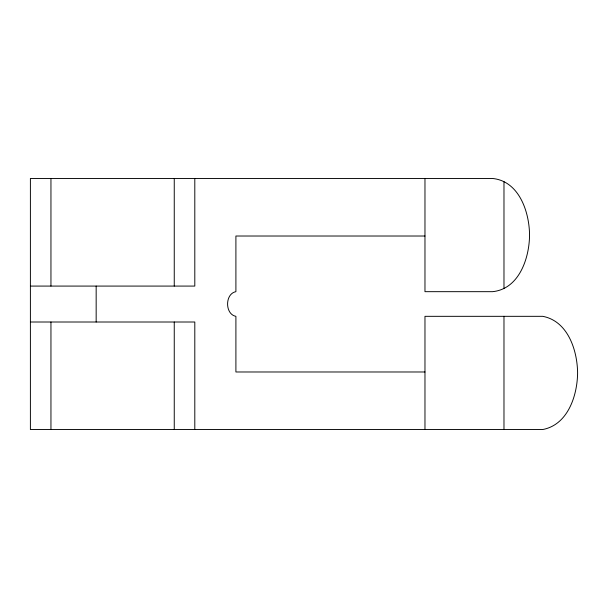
<?xml version="1.0" encoding="UTF-8"?>
<svg xmlns="http://www.w3.org/2000/svg" width="608" height="608" viewBox="0 0 608 608"><rect width="100%" height="100%" fill="white"/><g stroke="black" fill="none" stroke-linecap="round" stroke-linejoin="round"><path stroke-width="0.91" d="M424.969 236.018L235.904 236.018L235.904 291.673C224.823 293.717 224.823 314.283 235.904 316.327L235.904 371.982L424.969 371.982M30.4 286.079L194.803 286.079L194.803 178.471M30.4 322.004L194.803 322.004L194.803 429.529M503.979 181.579L503.979 288.572M503.979 316.327L503.979 429.529M424.969 178.471L424.969 291.673L492.548 291.673C519.148 289.028 529.378 258.126 529.545 235.076C529.378 212.017 519.148 181.116 492.548 178.471L30.4 178.471L30.4 429.529L542.739 429.529C567.925 424.756 577.342 395.542 577.6 372.924C577.342 350.314 567.925 321.1 542.739 316.327L424.969 316.327L424.969 429.529M174.253 178.471L174.253 286.079M174.253 322.004L174.253 429.529M96.163 286.079L96.163 322.004M50.95 178.471L50.95 286.079M50.95 322.004L50.95 429.529"/></g></svg>
